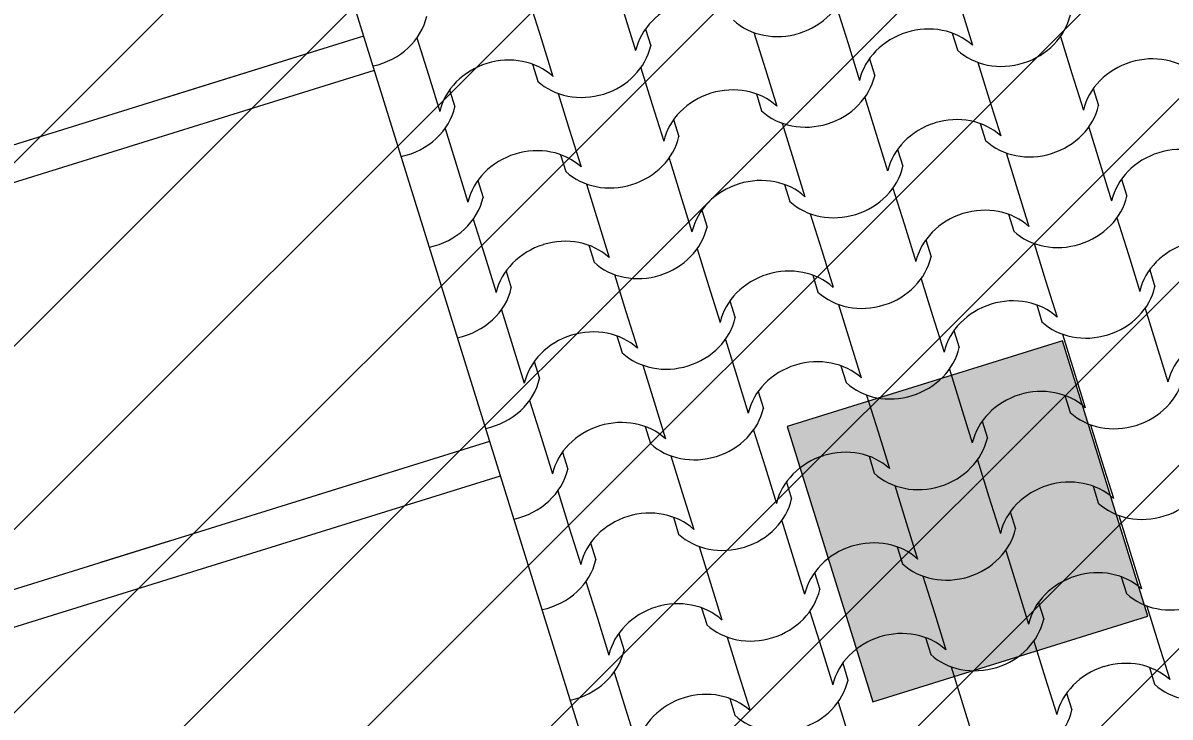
# Model space of a CAD drawing. Header units: metres. Extents: x -111189 to -108577, y -72951 to -72647.
# Drawn here: x -111168.23 to -111166.638, y -72927.799 to -72926.835 of the extents above; entities that cross this region are included whole.
import ezdxf

# ---------------------------------------------------------------- set-up
doc = ezdxf.new("R2010")
doc.units = ezdxf.units.M
doc.header["$MEASUREMENT"] = 0
doc.set_wipeout_variables(frame=1)
doc.linetypes.add('Dot & Dashed', pattern=[0.670278, 0.3175, -0.176389, 0, -0.176389])
doc.linetypes.add('Wipeout_Contour', pattern=[1, 0, -1])
for name, color, linetype in [('00 - Cotas Implantação', 7, 'Continuous'), ('02 - PASSEIOS', 7, 'Continuous'), ('03 - COBERTURA', 7, 'Continuous'), ('03 - LAJES', 7, 'Continuous'), ('05 - VIGA', 7, 'Continuous'), ('13 - IMPLANTAÇÃO (apoio).Layer Apoio', 7, 'Continuous')]:
    doc.layers.add(name, color=color, linetype=linetype)
doc.styles.add('ESTILO_GERADO_2', font='malgunsl.ttf')
doc.dimstyles.new('ESTILO_GERADO__1', dxfattribs={"dimtxt": 0.15, "dimasz": 0.095, "dimexe": 0.18, "dimexo": 0.5, "dimgap": 0, "dimtad": 1, "dimzin": 0, "dimdsep": 46, "dimtxsty": 'ESTILO_GERADO_2', "dimblk": 'ARROWHEAD_2', "dimblk1": 'ARROWHEAD_2', "dimblk2": 'ARROWHEAD_2', "dimcen": 0.09, "dimclrd": 7, "dimclre": 7, "dimclrt": 7, "dimadec": 0, "dimazin": 0, "dimtfac": 1, "dimtdec": 4, "dimtmove": 0, "dimatfit": 3, "dimfxl": 1, "dimtolj": 1, "dimtzin": 0, "dimarcsym": 0})

# ---------------------------------------------------------------- blocks, each defined once
blk = doc.blocks.new('Malha_8_1', base_point=(-111182.45, -72914.5203))
at = {"color": 254, "linetype": 'Wipeout_Contour', "lineweight": 0, "ltscale": 1861428.278801215}
blk.add_wipeout([(-111182.45, -72914.5203), (-111181.1398, -72916.9324), (-111179.283, -72920.3506), (-111178.6992, -72921.4255), (-111173.1932, -72931.5618), (-111171.3979, -72934.867), (-111163.9365, -72948.6033), (-111162.5896, -72948.18), (-111170.1617, -72934.1975), (-111171.9536, -72930.8885), (-111177.4458, -72920.7467), (-111178.0283, -72919.6711), (-111179.8807, -72916.2505), (-111181.0503, -72914.0907)], dxfattribs=at).dxf.layer = '02 - PASSEIOS'
blk = doc.blocks.new('Laje_4_1', base_point=(-111166.6686, -72927.659))
at = {"layer": '03 - LAJES', "color": 7, "linetype": 'Continuous', "lineweight": 13, "flags": 128}
blk.add_lwpolyline([(-111166.6686, -72927.659), (-111166.7874, -72927.2766), (-111167.1694, -72927.3953), (-111167.0505, -72927.7778)], close=True, dxfattribs=at)
blk = doc.blocks.new('Laje_5_1', base_point=(-111166.6686, -72927.659))
at = {"layer": '03 - LAJES', "color": 7, "linetype": 'Continuous', "lineweight": 13, "flags": 128}
blk.add_lwpolyline([(-111166.6686, -72927.659), (-111166.7874, -72927.2766), (-111167.1694, -72927.3953), (-111167.0505, -72927.7778)], close=True, dxfattribs=at)
blk = doc.blocks.new('Laje_6_1', base_point=(-111166.6686, -72927.659))
at = {"layer": '03 - LAJES', "color": 7, "linetype": 'Continuous', "lineweight": 13, "flags": 128}
blk.add_lwpolyline([(-111166.6686, -72927.659), (-111166.7874, -72927.2766), (-111167.1694, -72927.3953), (-111167.0505, -72927.7778)], close=True, dxfattribs=at)
blk = doc.blocks.new('Viga_2_1', base_point=(-111170.0646, -72928.1879))
at = {"layer": '05 - VIGA', "color": 7, "linetype": 'Continuous', "lineweight": 13}
for p, q in [((-111170.0646, -72928.1879), (-111167.5818, -72927.4161)), ((-111170.0498, -72928.2356), (-111167.567, -72927.4638))]:
    blk.add_line(p, q, dxfattribs=at)
at = {"layer": '05 - VIGA', "color": 7, "linetype": 'Dot & Dashed', "lineweight": 13}
blk.add_line((-111170.0646, -72928.1879), (-111167.5818, -72927.4161), dxfattribs=at)
blk = doc.blocks.new('Viga_3_1', base_point=(-111170.2396, -72927.6251))
at = {"layer": '05 - VIGA', "color": 7, "linetype": 'Continuous', "lineweight": 13}
for p, q in [((-111170.2396, -72927.6251), (-111167.7568, -72926.8533)), ((-111170.2248, -72927.6728), (-111167.742, -72926.901))]:
    blk.add_line(p, q, dxfattribs=at)
at = {"layer": '05 - VIGA', "color": 7, "linetype": 'Dot & Dashed', "lineweight": 13}
blk.add_line((-111170.2396, -72927.6251), (-111167.7568, -72926.8533), dxfattribs=at)
blk = doc.blocks.new('Laje_23_1', base_point=(-111166.6686, -72927.659))
at = {"layer": '03 - LAJES', "color": 7, "linetype": 'Continuous', "lineweight": 13, "flags": 128}
blk.add_lwpolyline([(-111166.6686, -72927.659), (-111166.7874, -72927.2766), (-111167.1694, -72927.3953), (-111167.0505, -72927.7778)], close=True, dxfattribs=at)
blk = doc.blocks.new('*X121', base_point=(-110957.0649, -73026.2797))
at = {"layer": '03 - COBERTURA', "color": 253, "linetype": 'Continuous', "lineweight": 9}
for p, q in [((-111167.5262, -72926.8073), (-111167.5103, -72926.8584)), ((-111167.3955, -72926.8227), (-111167.3796, -72926.8737)), ((-111167.1006, -72926.813), (-111167.0847, -72926.864)), ((-111166.9279, -72926.8153), (-111166.912, -72926.8663)), ((-111167.3659, -72926.8437), (-111167.3586, -72926.8671)), ((-111167.683, -72926.8561), (-111167.6671, -72926.9071)), ((-111167.5103, -72926.8584), (-111167.4944, -72926.9094)), ((-111167.2154, -72926.8487), (-111167.1995, -72926.8997)), ((-111166.9403, -72926.8493), (-111166.933, -72926.8728)), ((-111166.7898, -72926.8543), (-111166.774, -72926.9053)), ((-111167.0847, -72926.864), (-111167.0689, -72926.915)), ((-111167.0551, -72926.885), (-111167.0478, -72926.9085)), ((-111166.9046, -72926.89), (-111166.8888, -72926.941)), ((-111167.6671, -72926.9071), (-111167.6513, -72926.9581)), ((-111167.5227, -72926.8925), (-111167.5154, -72926.9159)), ((-111167.3722, -72926.8974), (-111167.3564, -72926.9485)), ((-111167.1995, -72926.8997), (-111167.1837, -72926.9507)), ((-111166.774, -72926.9053), (-111166.7581, -72926.9564)), ((-111167.6376, -72926.9281), (-111167.6303, -72926.9516)), ((-111167.487, -72926.9331), (-111167.4712, -72926.9841)), ((-111167.212, -72926.9338), (-111167.2047, -72926.9572)), ((-111167.0615, -72926.9388), (-111167.0456, -72926.9898)), ((-111166.7444, -72926.9264), (-111166.7371, -72926.9498)), ((-111167.3564, -72926.9485), (-111167.3405, -72926.9995)), ((-111166.8888, -72926.941), (-111166.8729, -72926.9921)), ((-111167.3268, -72926.9695), (-111167.3195, -72926.9929)), ((-111167.6439, -72926.9819), (-111167.628, -72927.0329)), ((-111167.4712, -72926.9841), (-111167.4553, -72927.0352)), ((-111167.1763, -72926.9745), (-111167.1604, -72927.0255)), ((-111166.9012, -72926.9751), (-111166.8939, -72926.9986)), ((-111166.7507, -72926.9801), (-111166.7349, -72927.0311)), ((-111167.0456, -72926.9898), (-111167.0298, -72927.0408)), ((-111167.4836, -72927.0182), (-111167.4763, -72927.0417)), ((-111167.016, -72927.0108), (-111167.0087, -72927.0343)), ((-111166.8655, -72927.0158), (-111166.8497, -72927.0668)), ((-111167.628, -72927.0329), (-111167.6122, -72927.0839)), ((-111167.3331, -72927.0232), (-111167.3173, -72927.0742)), ((-111167.1604, -72927.0255), (-111167.1446, -72927.0765)), ((-111166.7349, -72927.0311), (-111166.719, -72927.0822)), ((-111167.5984, -72927.0539), (-111167.5912, -72927.0774)), ((-111167.4479, -72927.0589), (-111167.4321, -72927.1099)), ((-111167.1729, -72927.0596), (-111167.1656, -72927.083)), ((-111167.0224, -72927.0646), (-111167.0065, -72927.1156)), ((-111166.8497, -72927.0668), (-111166.8338, -72927.1178)), ((-111166.7053, -72927.0522), (-111166.698, -72927.0756)), ((-111167.3173, -72927.0742), (-111167.3014, -72927.1253)), ((-111167.2877, -72927.0953), (-111167.2804, -72927.1187)), ((-111167.6048, -72927.1077), (-111167.5889, -72927.1587)), ((-111167.4321, -72927.1099), (-111167.4162, -72927.1609)), ((-111167.1372, -72927.1003), (-111167.1213, -72927.1513)), ((-111166.8621, -72927.1009), (-111166.8548, -72927.1244)), ((-111166.7116, -72927.1059), (-111166.6958, -72927.1569)), ((-111167.0065, -72927.1156), (-111166.9907, -72927.1666)), ((-111167.4445, -72927.144), (-111167.4372, -72927.1675)), ((-111166.9769, -72927.1366), (-111166.9696, -72927.1601)), ((-111166.8264, -72927.1416), (-111166.8106, -72927.1926)), ((-111167.5889, -72927.1587), (-111167.5731, -72927.2097)), ((-111167.294, -72927.149), (-111167.2782, -72927.2)), ((-111167.1213, -72927.1513), (-111167.1055, -72927.2023)), ((-111166.6958, -72927.1569), (-111166.6799, -72927.2079)), ((-111166.6662, -72927.178), (-111166.6589, -72927.2014)), ((-111167.5593, -72927.1797), (-111167.5521, -72927.2032)), ((-111167.4088, -72927.1847), (-111167.393, -72927.2357)), ((-111167.1338, -72927.1854), (-111167.1265, -72927.2088)), ((-111166.9833, -72927.1904), (-111166.9674, -72927.2414)), ((-111166.8106, -72927.1926), (-111166.7947, -72927.2436)), ((-111167.2782, -72927.2), (-111167.2623, -72927.251)), ((-111167.2486, -72927.2211), (-111167.2413, -72927.2445)), ((-111167.0981, -72927.2261), (-111167.0822, -72927.2771)), ((-111167.5657, -72927.2335), (-111167.5498, -72927.2845)), ((-111167.393, -72927.2357), (-111167.3771, -72927.2867)), ((-111166.9674, -72927.2414), (-111166.9515, -72927.2924)), ((-111166.823, -72927.2267), (-111166.8157, -72927.2502)), ((-111166.6725, -72927.2317), (-111166.6566, -72927.2827)), ((-111167.4054, -72927.2698), (-111167.3981, -72927.2933)), ((-111166.9378, -72927.2624), (-111166.9305, -72927.2859)), ((-111166.7873, -72927.2674), (-111166.7715, -72927.3184)), ((-111167.5498, -72927.2845), (-111167.534, -72927.3355)), ((-111167.2549, -72927.2748), (-111167.2391, -72927.3258)), ((-111167.0822, -72927.2771), (-111167.0664, -72927.3281)), ((-111166.6566, -72927.2827), (-111166.6408, -72927.3337)), ((-111167.5202, -72927.3055), (-111167.513, -72927.329)), ((-111167.3697, -72927.3105), (-111167.3539, -72927.3615)), ((-111167.0947, -72927.3112), (-111167.0874, -72927.3346)), ((-111166.9442, -72927.3161), (-111166.9283, -72927.3672)), ((-111166.7715, -72927.3184), (-111166.7556, -72927.3694)), ((-111167.2391, -72927.3258), (-111167.2232, -72927.3768)), ((-111167.2095, -72927.3469), (-111167.2022, -72927.3703)), ((-111167.059, -72927.3518), (-111167.0431, -72927.4029)), ((-111166.7839, -72927.3525), (-111166.7766, -72927.376)), ((-111167.5266, -72927.3593), (-111167.5107, -72927.4103)), ((-111167.3539, -72927.3615), (-111167.338, -72927.4125)), ((-111166.9283, -72927.3672), (-111166.9124, -72927.4182)), ((-111167.3663, -72927.3956), (-111167.359, -72927.4191)), ((-111167.2158, -72927.4006), (-111167.2, -72927.4516)), ((-111166.8987, -72927.3882), (-111166.8914, -72927.4116)), ((-111166.7482, -72927.3932), (-111166.7324, -72927.4442)), ((-111167.5107, -72927.4103), (-111167.4949, -72927.4613)), ((-111167.0431, -72927.4029), (-111167.0273, -72927.4539)), ((-111167.4811, -72927.4313), (-111167.4738, -72927.4548)), ((-111167.3306, -72927.4363), (-111167.3148, -72927.4873)), ((-111167.0556, -72927.4369), (-111167.0483, -72927.4604)), ((-111166.9051, -72927.4419), (-111166.8892, -72927.493)), ((-111166.7324, -72927.4442), (-111166.7165, -72927.4952)), ((-111167.2, -72927.4516), (-111167.1841, -72927.5026)), ((-111167.1704, -72927.4726), (-111167.1631, -72927.4961)), ((-111167.0199, -72927.4776), (-111167.004, -72927.5286)), ((-111166.7448, -72927.4783), (-111166.7375, -72927.5017)), ((-111167.4875, -72927.485), (-111167.4716, -72927.5361)), ((-111167.3148, -72927.4873), (-111167.2989, -72927.5383)), ((-111166.8892, -72927.493), (-111166.8733, -72927.544)), ((-111167.3272, -72927.5214), (-111167.3199, -72927.5448)), ((-111167.1767, -72927.5264), (-111167.1609, -72927.5774)), ((-111167.004, -72927.5286), (-111166.9882, -72927.5797)), ((-111166.8596, -72927.514), (-111166.8523, -72927.5374)), ((-111166.7091, -72927.519), (-111166.6933, -72927.57)), ((-111167.4716, -72927.5361), (-111167.4558, -72927.5871)), ((-111167.442, -72927.5571), (-111167.4347, -72927.5805)), ((-111167.2915, -72927.5621), (-111167.2757, -72927.6131)), ((-111167.0165, -72927.5627), (-111167.0092, -72927.5862)), ((-111166.866, -72927.5677), (-111166.8501, -72927.6187)), ((-111166.6933, -72927.57), (-111166.6774, -72927.621)), ((-111167.1609, -72927.5774), (-111167.145, -72927.6284)), ((-111167.1313, -72927.5984), (-111167.124, -72927.6219)), ((-111166.9808, -72927.6034), (-111166.9649, -72927.6544)), ((-111166.7057, -72927.6041), (-111166.6984, -72927.6275)), ((-111167.4484, -72927.6108), (-111167.4325, -72927.6618)), ((-111167.2757, -72927.6131), (-111167.2598, -72927.6641)), ((-111166.8501, -72927.6187), (-111166.8342, -72927.6698)), ((-111166.8205, -72927.6398), (-111166.8132, -72927.6632)), ((-111167.2881, -72927.6472), (-111167.2808, -72927.6706)), ((-111167.1376, -72927.6522), (-111167.1218, -72927.7032)), ((-111166.9649, -72927.6544), (-111166.9491, -72927.7054)), ((-111166.67, -72927.6448), (-111166.6542, -72927.6958)), ((-111167.4325, -72927.6618), (-111167.4167, -72927.7129)), ((-111167.4029, -72927.6829), (-111167.3956, -72927.7063)), ((-111167.2524, -72927.6879), (-111167.2366, -72927.7389)), ((-111167.1218, -72927.7032), (-111167.1059, -72927.7542)), ((-111166.9774, -72927.6885), (-111166.9701, -72927.712)), ((-111166.8269, -72927.6935), (-111166.811, -72927.7445)), ((-111166.6542, -72927.6958), (-111166.6383, -72927.7468)), ((-111167.0922, -72927.7242), (-111167.0849, -72927.7477)), ((-111166.9417, -72927.7292), (-111166.9258, -72927.7802)), ((-111166.6666, -72927.7299), (-111166.6593, -72927.7533)), ((-111167.4093, -72927.7366), (-111167.3934, -72927.7876)), ((-111167.2366, -72927.7389), (-111167.2207, -72927.7899)), ((-111166.811, -72927.7445), (-111166.7951, -72927.7955)), ((-111166.7814, -72927.7656), (-111166.7741, -72927.789)), ((-111167.249, -72927.773), (-111167.2417, -72927.7964)), ((-111167.0985, -72927.778), (-111167.0827, -72927.829)), ((-111166.9258, -72927.7802), (-111166.91, -72927.8312)), ((-111167.3934, -72927.7876), (-111167.3776, -72927.8387))]:
    blk.add_line(p, q, dxfattribs=at)
for centre, major_axis, start_param, end_param in [((-111167.1761, -72926.7725), (0.0878, 0.0273), 3.607672, 5.817106), ((-111167.29, -72926.8843), (0.0883, 0.0274), 1.573772, 2.670554), ((-111167.7585, -72926.8156), (0.0878, 0.0273), 4.608643, 5.817106), ((-111166.8654, -72926.8139), (0.0878, 0.0273), 3.607672, 5.817106), ((-111166.9798, -72926.9258), (0.0883, 0.0274), 0.471039, 1.56782), ((-111166.9793, -72926.9257), (0.0883, 0.0274), 1.573772, 2.670554), ((-111167.4478, -72926.857), (0.0878, 0.0273), 3.607672, 5.817106), ((-111167.5617, -72926.9688), (0.0883, 0.0274), 1.573772, 2.670554), ((-111167.5622, -72926.9689), (0.0883, 0.0274), 0.471039, 1.56782), ((-111166.6685, -72926.967), (0.0883, 0.0274), 1.573772, 2.670554), ((-111166.669, -72926.9672), (0.0883, 0.0274), 0.471039, 1.56782), ((-111167.2514, -72927.0103), (0.0883, 0.0274), 0.471039, 1.56782), ((-111167.137, -72926.8983), (0.0878, 0.0273), 3.607672, 5.817106), ((-111167.2509, -72927.0101), (0.0883, 0.0274), 1.573772, 2.670554), ((-111167.7194, -72926.9414), (0.0878, 0.0273), 4.608643, 5.817106), ((-111166.8263, -72926.9396), (0.0878, 0.0273), 3.607672, 5.817106), ((-111166.9407, -72927.0516), (0.0883, 0.0274), 0.471039, 1.56782), ((-111166.9402, -72927.0515), (0.0883, 0.0274), 1.573772, 2.670554), ((-111167.4087, -72926.9827), (0.0878, 0.0273), 3.607672, 5.817106), ((-111167.5226, -72927.0946), (0.0883, 0.0274), 1.573772, 2.670554), ((-111167.5231, -72927.0947), (0.0883, 0.0274), 0.471039, 1.56782), ((-111166.6294, -72927.0928), (0.0883, 0.0274), 1.573772, 2.670554), ((-111166.6299, -72927.093), (0.0883, 0.0274), 0.471039, 1.56782), ((-111167.0979, -72927.0241), (0.0878, 0.0273), 3.607672, 5.817106), ((-111167.2123, -72927.1361), (0.0883, 0.0274), 0.471039, 1.56782), ((-111167.2118, -72927.1359), (0.0883, 0.0274), 1.573772, 2.670554), ((-111167.6803, -72927.0672), (0.0878, 0.0273), 4.608643, 5.817106), ((-111166.7871, -72927.0654), (0.0878, 0.0273), 3.607672, 5.817106), ((-111166.9016, -72927.1774), (0.0883, 0.0274), 0.471039, 1.56782), ((-111166.9011, -72927.1773), (0.0883, 0.0274), 1.573772, 2.670554), ((-111167.3696, -72927.1085), (0.0878, 0.0273), 3.607672, 5.817106), ((-111167.4835, -72927.2204), (0.0883, 0.0274), 1.573772, 2.670554), ((-111167.484, -72927.2205), (0.0883, 0.0274), 0.471039, 1.56782), ((-111166.5903, -72927.2186), (0.0883, 0.0274), 1.573772, 2.670554), ((-111167.0588, -72927.1499), (0.0878, 0.0273), 3.607672, 5.817106), ((-111167.1732, -72927.2619), (0.0883, 0.0274), 0.471039, 1.56782), ((-111167.1727, -72927.2617), (0.0883, 0.0274), 1.573772, 2.670554), ((-111167.6412, -72927.193), (0.0878, 0.0273), 4.608643, 5.817106), ((-111166.748, -72927.1912), (0.0878, 0.0273), 3.607672, 5.817106), ((-111166.862, -72927.303), (0.0883, 0.0274), 1.573772, 2.670554), ((-111166.8625, -72927.3032), (0.0883, 0.0274), 0.471039, 1.56782), ((-111167.3305, -72927.2343), (0.0878, 0.0273), 3.607672, 5.817106), ((-111167.4444, -72927.3461), (0.0883, 0.0274), 1.573772, 2.670554), ((-111167.4449, -72927.3463), (0.0883, 0.0274), 0.471039, 1.56782), ((-111166.5512, -72927.3444), (0.0883, 0.0274), 1.573772, 2.670554), ((-111167.0197, -72927.2757), (0.0878, 0.0273), 3.607672, 5.817106), ((-111167.1341, -72927.3877), (0.0883, 0.0274), 0.471039, 1.56782), ((-111167.1336, -72927.3875), (0.0883, 0.0274), 1.573772, 2.670554), ((-111167.6021, -72927.3188), (0.0878, 0.0273), 4.608643, 5.817106), ((-111166.7089, -72927.317), (0.0878, 0.0273), 3.607672, 5.817106), ((-111166.8228, -72927.4288), (0.0883, 0.0274), 1.573772, 2.670554), ((-111166.8234, -72927.429), (0.0883, 0.0274), 0.471039, 1.56782), ((-111167.4058, -72927.4721), (0.0883, 0.0274), 0.471039, 1.56782), ((-111167.2914, -72927.3601), (0.0878, 0.0273), 3.607672, 5.817106), ((-111167.4053, -72927.4719), (0.0883, 0.0274), 1.573772, 2.670554), ((-111166.9806, -72927.4015), (0.0878, 0.0273), 3.607672, 5.817106), ((-111167.095, -72927.5134), (0.0883, 0.0274), 0.471039, 1.56782), ((-111167.0945, -72927.5133), (0.0883, 0.0274), 1.573772, 2.670554), ((-111167.563, -72927.4446), (0.0878, 0.0273), 4.608643, 5.817106), ((-111166.6698, -72927.4428), (0.0878, 0.0273), 3.607672, 5.817106), ((-111166.7837, -72927.5546), (0.0883, 0.0274), 1.573772, 2.670554), ((-111166.7843, -72927.5548), (0.0883, 0.0274), 0.471039, 1.56782), ((-111167.2523, -72927.4859), (0.0878, 0.0273), 3.607672, 5.817106), ((-111167.3667, -72927.5979), (0.0883, 0.0274), 0.471039, 1.56782), ((-111167.3662, -72927.5977), (0.0883, 0.0274), 1.573772, 2.670554), ((-111166.9415, -72927.5272), (0.0878, 0.0273), 3.607672, 5.817106), ((-111167.0559, -72927.6392), (0.0883, 0.0274), 0.471039, 1.56782), ((-111167.0554, -72927.6391), (0.0883, 0.0274), 1.573772, 2.670554), ((-111167.5239, -72927.5704), (0.0878, 0.0273), 4.608643, 5.817106), ((-111166.6307, -72927.5686), (0.0878, 0.0273), 3.607672, 5.817106), ((-111166.7446, -72927.6804), (0.0883, 0.0274), 1.573772, 2.670554), ((-111166.7452, -72927.6806), (0.0883, 0.0274), 0.471039, 1.56782), ((-111167.2132, -72927.6117), (0.0878, 0.0273), 3.607672, 5.817106), ((-111167.3276, -72927.7237), (0.0883, 0.0274), 0.471039, 1.56782), ((-111167.3271, -72927.7235), (0.0883, 0.0274), 1.573772, 2.670554), ((-111166.9024, -72927.653), (0.0878, 0.0273), 3.607672, 5.817106), ((-111167.0163, -72927.7649), (0.0883, 0.0274), 1.573772, 2.670554), ((-111167.0168, -72927.765), (0.0883, 0.0274), 0.471039, 1.56782), ((-111167.4848, -72927.6961), (0.0878, 0.0273), 4.608643, 5.817106), ((-111166.7061, -72927.8064), (0.0883, 0.0274), 0.471039, 1.56782), ((-111166.5916, -72927.6944), (0.0878, 0.0273), 3.607672, 5.817106), ((-111166.7055, -72927.8062), (0.0883, 0.0274), 1.573772, 2.670554), ((-111167.174, -72927.7375), (0.0878, 0.0273), 3.607672, 5.817106), ((-111167.2885, -72927.8495), (0.0883, 0.0274), 0.471039, 1.56782), ((-111167.288, -72927.8493), (0.0883, 0.0274), 1.573772, 2.670554), ((-111166.8633, -72927.7788), (0.0878, 0.0273), 3.607672, 5.817106)]:
    blk.add_ellipse(centre, major_axis=major_axis, ratio=0.876216, start_param=start_param, end_param=end_param, dxfattribs=at)
blk = doc.blocks.new('Cobertura_2_1', base_point=(-111162.6239, -72921.6369))
at = {"layer": '03 - COBERTURA', "color": 7, "linetype": 'Continuous', "lineweight": 13, "flags": 128}
blk.add_lwpolyline([(-111167.2099, -72928.6127), (-111168.0856, -72925.7957)], dxfattribs=at)
at = {"layer": '03 - COBERTURA', "color": 7, "linetype": 'Continuous', "lineweight": 13}
blk.add_blockref('*X121', (-110957.0649, -73026.2797), dxfattribs=at)
blk = doc.blocks.new('*D123', base_point=(-110957.0649, -73026.2797))
at = {"layer": '00 - Cotas Implantação', "color": 7, "linetype": 'Continuous', "lineweight": 5, "transparency": 16777216}
for p, q in [((-111155.1284, -72925.535), (-111154.9522, -72926.102)), ((-111154.9959, -72926.0829), (-111154.9641, -72925.9421)), ((-111154.9216, -72925.9943), (-111154.98, -72926.0125)), ((-111154.98, -72926.0125), (-111159.7563, -72927.4972)), ((-111159.9047, -72927.0198), (-111159.7285, -72927.5868)), ((-111159.7722, -72927.5676), (-111159.7404, -72927.4268)), ((-111159.7563, -72927.4972), (-111169.208, -72930.4354))]:
    blk.add_line(p, q, dxfattribs=at)
at = {"layer": '00 - Cotas Implantação', "color": 7, "lineweight": 5, "transparency": 16777216, "insert": (-111157.5629, -72926.784), "char_height": 0.15, "attachment_point": 7, "rotation": 17.2686, "style": 'ESTILO_GERADO_2'}
blk.add_mtext('\\A1;{\\pql;\\fMalgun Gothic Semilight|b0|i0|c0|p0;\\W1.000000;5,00}', dxfattribs=at)
blk = doc.blocks.new('ARROWHEAD_2')
at = {"color": 0, "linetype": 'Continuous', "lineweight": 0}
for p, q in [((-0.378, -0.655), (0.378, 0.655)), ((0, 0), (-1, 0))]:
    blk.add_line(p, q, dxfattribs=at)
blk = doc.blocks.new('*D124', base_point=(-110957.0649, -73026.2797))
at = {"layer": '00 - Cotas Implantação', "color": 7, "linetype": 'Continuous', "lineweight": 5, "transparency": 16777216}
for p, q in [((-111159.7722, -72927.5676), (-111159.7404, -72927.4268)), ((-111159.7563, -72927.4972), (-111169.208, -72930.4354)), ((-111169.3564, -72929.958), (-111169.1801, -72930.5249)), ((-111169.192, -72930.365), (-111169.2239, -72930.5058)), ((-111169.208, -72930.4354), (-111169.2663, -72930.4536))]:
    blk.add_line(p, q, dxfattribs=at)
at = {"layer": '00 - Cotas Implantação', "color": 7, "lineweight": 5, "transparency": 16777216, "insert": (-111164.6769, -72928.9955), "char_height": 0.15, "attachment_point": 7, "rotation": 17.2686, "style": 'ESTILO_GERADO_2'}
blk.add_mtext('\\A1;{\\pql;\\fMalgun Gothic Semilight|b0|i0|c0|p0;\\W1.000000;9,90}', dxfattribs=at)

msp = doc.modelspace()

# ---------------------------------------------------------------- block references
at = {"layer": '02 - PASSEIOS', "color": 7, "lineweight": 13}
msp.add_blockref('Malha_8_1', (-111182.45, -72914.5203), dxfattribs=at)

# ---------------------------------------------------------------- next in the draw order: hatches: boundary and pattern name
h = msp.add_hatch(color=256)
h.dxf.hatch_style = 1
h.paths.add_polyline_path([(-111166.7874, -72927.2766), (-111167.1694, -72927.3953), (-111167.0505, -72927.7778), (-111166.6686, -72927.659), (-111166.7874, -72927.2766)], is_closed=False)
at = {"layer": '13 - IMPLANTAÇÃO (apoio).Layer Apoio', "linetype": 'Continuous', "lineweight": 13}
h = msp.add_hatch(dxfattribs=at)
h.set_pattern_fill('MASONRY_BLOCK_0001', color=134, style=0, pattern_type=2)
h.set_pattern_definition([(45, (-111166.59685, -72922.58399), (-0.1272792, 0.1272792), [])])
h.paths.add_polyline_path([(-111172.9199, -72919.3398), (-111171.3615, -72924.3531), (-111171.1219, -72924.2786), (-111169.7267, -72928.7668), (-111160.2738, -72925.8282), (-111163.2274, -72916.3267)])

# ---------------------------------------------------------------- next in the draw order: block references
at = {"layer": '03 - COBERTURA', "color": 7, "linetype": 'Continuous', "lineweight": 13}
msp.add_blockref('Cobertura_2_1', (-111162.6239, -72921.6369), dxfattribs=at)
at = {"layer": '03 - LAJES', "color": 7, "linetype": 'Continuous', "lineweight": 13}
for name in ['Laje_4_1', 'Laje_5_1', 'Laje_6_1', 'Laje_23_1']:
    msp.add_blockref(name, (-111166.6686, -72927.659), dxfattribs=at)
at = {"layer": '05 - VIGA', "color": 7, "lineweight": 13}
for name, p in [('Viga_3_1', (-111170.2396, -72927.6251)), ('Viga_2_1', (-111170.0646, -72928.1879))]:
    msp.add_blockref(name, p, dxfattribs=at)

# ---------------------------------------------------------------- next in the draw order: dimensions: what is measured, and where the dimension line sits
at = {"layer": '00 - Cotas Implantação', "color": 7, "linetype": 'Continuous', "lineweight": 5}
for base, p1, p2, picture, middle in [((-111159.7563, -72927.4972), (-111155.4976, -72924.3474), (-111160.275, -72925.8286), '*D123', (-111157.3998, -72926.6547)), ((-111169.208, -72930.4354), (-111160.275, -72925.8286), (-111169.7256, -72928.7703), '*D124', (-111164.5137, -72928.8662))]:
    dim = msp.add_linear_dim(base=base, p1=p1, p2=p2, angle=197.2686, dimstyle='ESTILO_GERADO__1', dxfattribs=at)
    dim.commit()
    dim.dimension.update_dxf_attribs({"geometry": picture, "text_midpoint": middle, "dimtype": 160, "text_rotation": 17.2686})

doc.saveas('drawing.dxf')
